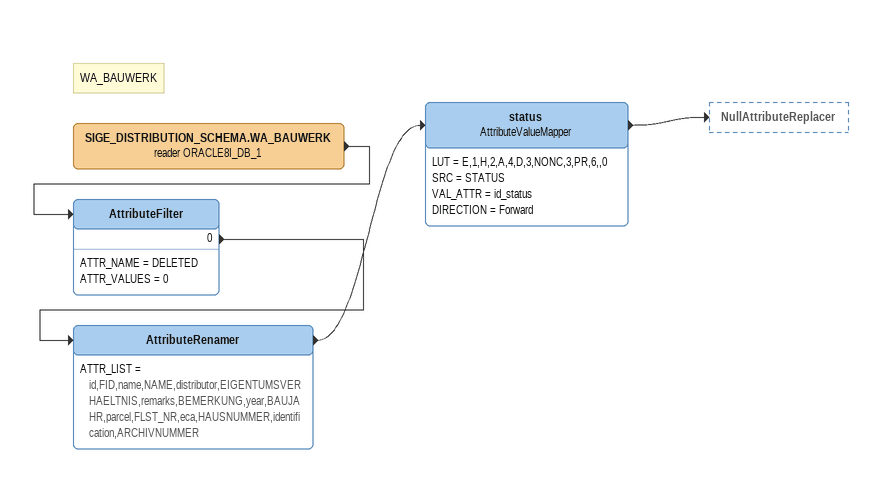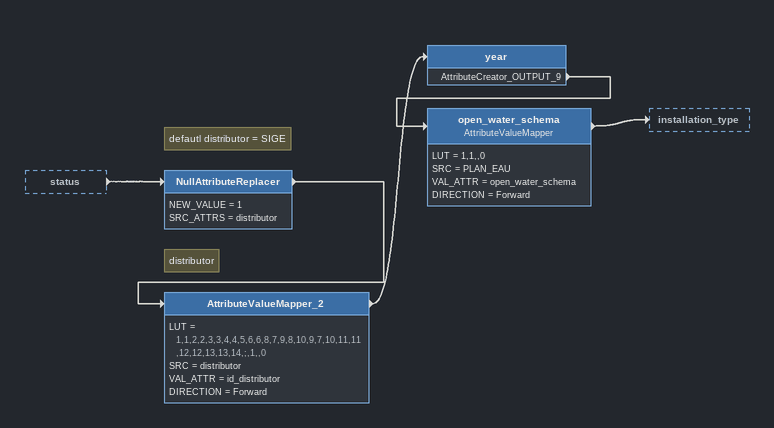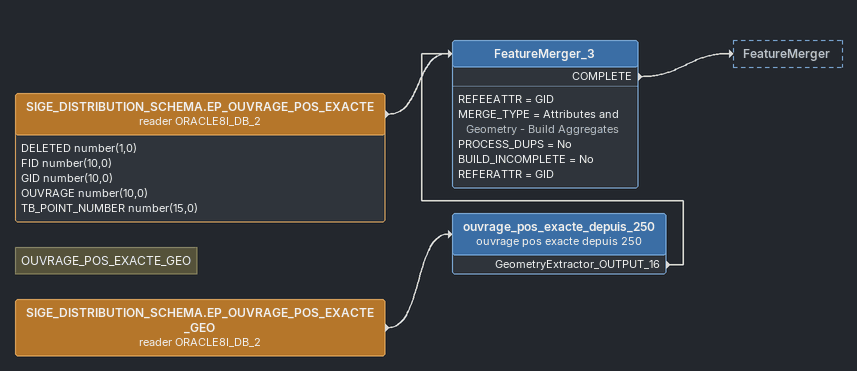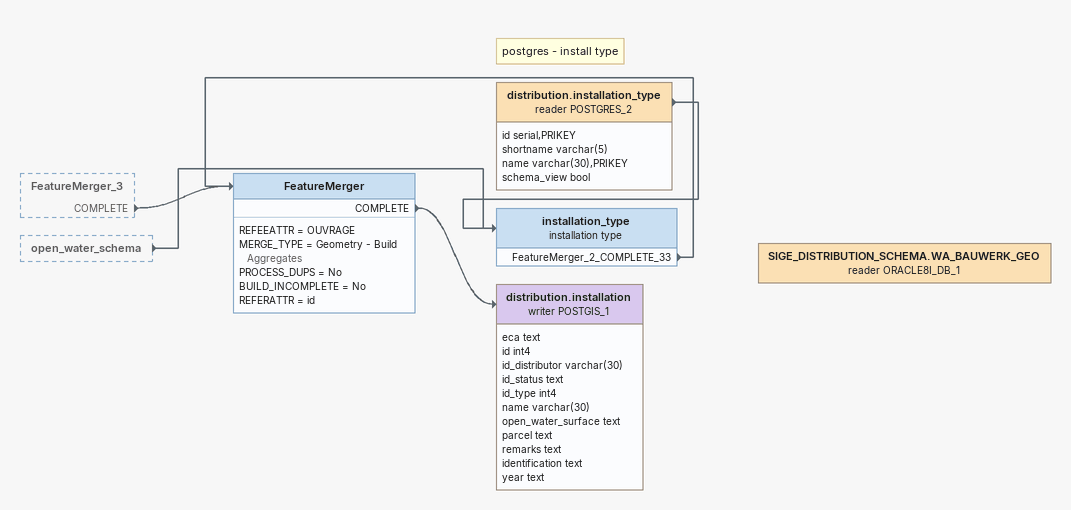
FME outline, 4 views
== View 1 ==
Note: WA_BAUWERK
SIGE_DISTRIBUTION_SCHEMA.WA_BAUWERK (reader ORACLE8I_DB_1)
    -> AttributeFilter
AttributeFilter
    ATTR_NAME = DELETED
    ATTR_VALUES = 0
    0 -> AttributeRenamer
AttributeRenamer
    ATTR_LIST = id,FID,name,NAME,distributor,EIGENTUMSVERHAELTNIS,remarks,BEMERKUNG,year,BAUJAHR,parcel,FLST_NR,eca,HAUSNUMMER,identification,ARCHIVNUMMER
    -> status
status: AttributeValueMapper
    LUT = E,1,H,2,A,4,D,3,NONC,3,PR,6,,0
    SRC = STATUS
    VAL_ATTR = id_status
    DIRECTION = Forward
    -> NullAttributeReplacer

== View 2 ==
status [outside]
    -> NullAttributeReplacer
Note: defautl distributor = SIGE
NullAttributeReplacer
    NEW_VALUE = 1
    SRC_ATTRS = distributor
    -> AttributeValueMapper_2
Note: distributor
AttributeValueMapper_2
    LUT = 1,1,2,2,3,3,4,4,5,6,6,8,7,9,8,10,9,7,10,11,11,12,12,13,13,14,;,1,,0
    SRC = distributor
    VAL_ATTR = id_distributor
    DIRECTION = Forward
    -> year
year
    AttributeCreator_OUTPUT_9 -> open_water_schema
open_water_schema: AttributeValueMapper
    LUT = 1,1,,0
    SRC = PLAN_EAU
    VAL_ATTR = open_water_schema
    DIRECTION = Forward
    -> installation_type

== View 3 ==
SIGE_DISTRIBUTION_SCHEMA.EP_OUVRAGE_POS_EXACTE (reader ORACLE8I_DB_2)
    attributes: DELETED number(1,0), FID number(10,0), GID number(10,0), OUVRAGE number(10,0), TB_POINT_NUMBER number(15,0)
    -> FeatureMerger_3
Note: OUVRAGE_POS_EXACTE_GEO
SIGE_DISTRIBUTION_SCHEMA.EP_OUVRAGE_POS_EXACTE_GEO (reader ORACLE8I_DB_2)
    -> ouvrage_pos_exacte_depuis_250
ouvrage_pos_exacte_depuis_250: ouvrage pos exacte depuis 250
    GeometryExtractor_OUTPUT_16 -> FeatureMerger_3
FeatureMerger_3
    REFEEATTR = GID
    MERGE_TYPE = Attributes and Geometry - Build Aggregates
    PROCESS_DUPS = No
    BUILD_INCOMPLETE = No
    REFERATTR = GID
    COMPLETE -> FeatureMerger

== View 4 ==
FeatureMerger_3 [outside]
    COMPLETE -> FeatureMerger
open_water_schema [outside]
    -> installation_type
Note: postgres - install type
distribution.installation_type (reader POSTGRES_2)
    attributes: id serial,PRIKEY, shortname varchar(5), name varchar(30),PRIKEY, schema_view bool
    -> installation_type
installation_type: installation type
    FeatureMerger_2_COMPLETE_33 -> FeatureMerger
FeatureMerger
    REFEEATTR = OUVRAGE
    MERGE_TYPE = Geometry - Build Aggregates
    PROCESS_DUPS = No
    BUILD_INCOMPLETE = No
    REFERATTR = id
    COMPLETE -> distribution.installation (writer POSTGIS_1)
distribution.installation (writer POSTGIS_1)
    attributes: eca text, id int4, id_distributor varchar(30), id_status text, id_type int4, name varchar(30), open_water_surface text, parcel text, remarks text, identification text, year text
SIGE_DISTRIBUTION_SCHEMA.WA_BAUWERK_GEO (reader ORACLE8I_DB_1)
